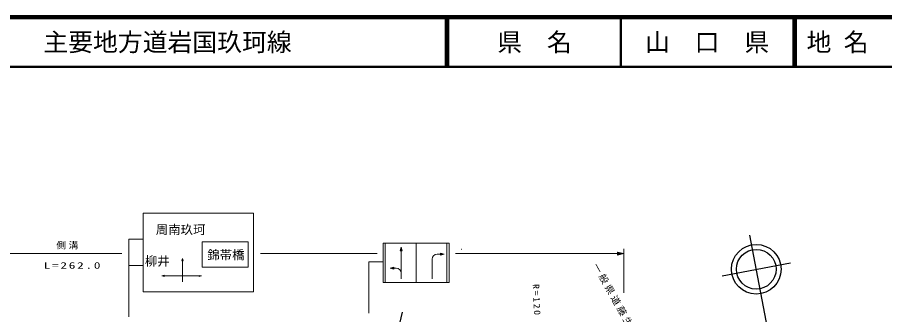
# Model space of a CAD drawing. Units: millimetres, scale not verified. Extents: x 40000 to 680000, y 20000 to 380000.
# Drawn here: x 211504 to 386111, y 320060 to 380000 of the extents above; entities that cross this region are included whole.
import ezdxf
from ezdxf.enums import TextEntityAlignment as Align

# ---------------------------------------------------------------- set-up
doc = ezdxf.new("R2010")
doc.units = ezdxf.units.MM
doc.header["$LTSCALE"] = 1000
doc.linetypes.add('CHAIN', pattern=[18.5, 12, -1.5, 3.5, -1.5])
for name, color, linetype, lineweight in [('M-BGD', 7, 'Continuous', 25), ('M-BMK', 2, 'CHAIN', 13), ('M-STR-HTXT', 7, 'Continuous', 13), ('M-TTL', 2, 'Continuous', 140), ('M-TTL-LINE', 7, 'Continuous', 50)]:
    doc.layers.add(name, color=color, linetype=linetype, lineweight=lineweight)
doc.layers.add('M-TTL-TXT', color=7, linetype='Continuous')
doc.styles.add('ＭＳ ゴシック', font='')
doc.styles.get('ＭＳ ゴシック').set_extended_font_data('MS Gothic')

# ---------------------------------------------------------------- blocks, each defined once
blk = doc.blocks.new('BUHIN6')
at = {"color": 7, "linetype": 'Continuous', "lineweight": 13}
for points in [[(0, 0), (-1061, 731), (-1280, 146)], [(-240, 90), (-1174, 206), (-1021, 616)], [(-357, 134), (-1114, 234), (-993, 556)], [(-477, 179), (-1053, 261), (-966, 495)], [(-594, 223), (-993, 289), (-938, 435)]]:
    blk.add_lwpolyline(points, close=True, dxfattribs=at)
for points in [[(-120, 45), (-1234, 179), (-1048, 676), (-123, 46)], [(-922, 345), (-714, 268), (-933, 316), (-911, 375), (-714, 268)]]:
    blk.add_lwpolyline(points, dxfattribs=at)

msp = doc.modelspace()

# ---------------------------------------------------------------- linework, layer by layer
at = {"layer": 'M-BGD'}
for p, q in [((363633, 311540), (358948, 336097)), ((300887, 333262), (300937, 333262)), ((353384, 327910), (367135, 330533)), ((288982, 320582), (280242, 283231))]:
    msp.add_line(p, q, dxfattribs=at)
for radius in [5000, 4000]:
    msp.add_circle((360260, 329221), radius, dxfattribs=at)
at = {"layer": 'M-STR-HTXT'}
for p, q in [((236840, 340553), (259046, 340553)), ((236840, 324693), (236840, 340553)), ((259046, 340553), (259046, 324693)), ((236840, 335266), (233918, 335266)), ((233918, 335266), (233918, 319612)), ((248715, 329654), (248715, 334721)), ((248715, 334721), (257959, 334721)), ((257959, 334721), (257959, 329654)), ((298416, 334473), (285164, 334473)), ((285164, 326577), (285164, 334473)), ((285560, 334473), (285560, 326577)), ((288781, 333506), (288781, 327290)), ((291774, 334473), (291774, 326577)), ((297988, 334473), (297988, 326577)), ((298416, 326577), (298416, 334473)), ((192554, 332363), (232555, 332363)), ((260475, 332363), (283956, 332363)), ((296024, 332242), (297424, 332242)), ((299725, 332363), (333599, 332363)), ((333599, 333363), (333599, 324466)), ((244743, 326667), (244743, 331391)), ((285164, 330722), (282243, 330722)), ((282243, 330722), (282243, 320354)), ((295024, 327290), (295024, 331242)), ((236840, 329979), (233918, 329979)), ((257959, 329654), (248715, 329654)), ((286568, 329421), (287781, 329421)), ((240567, 327865), (248578, 327865)), ((298416, 326577), (285164, 326577)), ((259046, 324693), (236840, 324693))]:
    msp.add_line(p, q, dxfattribs=at)
for points in [[(288781, 333675), (288594, 332925), (288969, 332925)], [(288781, 333521), (288913, 332972), (288650, 332972)], [(288781, 333446), (288885, 333000), (288678, 333000)], [(288781, 333369), (288856, 333028), (288706, 333028)], [(288781, 333294), (288828, 333056), (288735, 333056)], [(297424, 332242), (296674, 332430), (296674, 332055)], [(297270, 332242), (296721, 332111), (296721, 332373)], [(297195, 332242), (296749, 332139), (296749, 332345)], [(297118, 332242), (296777, 332167), (296777, 332317)], [(297043, 332242), (296805, 332195), (296805, 332289)], [(244743, 331391), (244618, 330891), (244868, 330891)], [(244743, 331289), (244831, 330922), (244656, 330922)], [(244743, 331239), (244812, 330941), (244675, 330941)], [(244743, 331187), (244793, 330960), (244693, 330960)], [(244743, 331137), (244775, 330979), (244712, 330979)], [(286568, 329421), (287318, 329233), (287318, 329608)], [(286721, 329421), (287271, 329552), (287271, 329290)], [(286796, 329421), (287243, 329524), (287243, 329318)], [(286873, 329421), (287215, 329496), (287215, 329346)], [(286948, 329421), (287186, 329468), (287186, 329374)], [(240567, 327865), (241068, 327744), (241065, 327994)], [(240669, 327866), (241035, 327956), (241036, 327781)], [(240719, 327866), (241016, 327938), (241017, 327800)], [(240770, 327867), (240997, 327919), (240998, 327819)], [(240820, 327867), (240979, 327900), (240979, 327837)], [(248578, 327865), (248078, 327990), (248078, 327740)], [(248475, 327865), (248109, 327777), (248109, 327952)], [(248425, 327865), (248128, 327796), (248128, 327934)], [(248374, 327865), (248147, 327815), (248147, 327915)], [(248324, 327865), (248165, 327834), (248165, 327896)]]:
    msp.add_lwpolyline(points, close=True, dxfattribs=at)
for points in [[(288781, 333598), (288941, 332943), (288622, 332943), (288781, 333596)], [(288781, 333084), (288781, 333217), (288800, 333084), (288763, 333084), (288781, 333217)], [(297347, 332242), (296693, 332083), (296693, 332401), (297345, 332242)], [(296833, 332242), (296967, 332242), (296833, 332223), (296833, 332261), (296967, 332242)], [(244743, 331340), (244850, 330904), (244637, 330904), (244743, 331339)], [(244743, 330997), (244743, 331086), (244756, 330997), (244731, 330997), (244743, 331086)], [(286645, 329421), (287299, 329580), (287299, 329262), (286646, 329421)], [(287158, 329421), (287025, 329421), (287158, 329440), (287158, 329402), (287025, 329421)], [(240618, 327865), (241053, 327975), (241055, 327763), (240619, 327865)], [(240960, 327868), (240872, 327868), (240960, 327881), (240960, 327856), (240872, 327868)], [(248527, 327865), (248090, 327759), (248090, 327971), (248525, 327865)], [(248184, 327865), (248273, 327865), (248184, 327852), (248184, 327877), (248273, 327865)]]:
    msp.add_lwpolyline(points, dxfattribs=at)
for centre, start, end in [((296024, 331242), 90, 180), ((287781, 328421), 0, 90)]:
    msp.add_arc(centre, 1000, start, end, dxfattribs=at)
at = {"layer": 'M-TTL'}
msp.add_line((680000, 380000), (40000, 380000), dxfattribs=at)
at = {"layer": 'M-TTL-LINE'}
for p, q in [((297750, 380000), (297750, 370000)), ((298250, 380000), (298250, 370000)), ((333000, 380000), (333000, 370000)), ((367750, 380000), (367750, 370000)), ((368250, 380000), (368250, 370000)), ((40000, 370000), (680000, 370000))]:
    msp.add_line(p, q, dxfattribs=at)

# ---------------------------------------------------------------- block references
at = {"layer": 'M-STR-HTXT', "rotation": 20.54541}
msp.add_blockref('BUHIN6', (333599, 332363), dxfattribs=at)

# ---------------------------------------------------------------- texts
at = {"layer": 'M-BGD', "insert": (327151, 329904), "char_height": 1320, "attachment_point": 7, "rotation": 299.2, "style": 'ＭＳ ゴシック'}
msp.add_mtext('\\T1.25;\\W1.1;一般県道藤生停車場錦帯橋線', dxfattribs=at)
at = {"layer": 'M-BMK', "insert": (315229, 326196), "char_height": 1320, "attachment_point": 7, "rotation": 272.657, "style": 'ＭＳ ゴシック'}
msp.add_mtext('\\T1.33;\\W1.1;R=120', dxfattribs=at)
at = {"layer": 'M-STR-HTXT', "style": 'ＭＳ ゴシック'}
for s, p in [('周南玖珂', (239368, 335748)), ('柳井', (237177, 329406)), ('錦帯橋', (249742, 330647))]:
    msp.add_text(s, height=1833, dxfattribs=at).set_placement(p, align=Align.BOTTOM_LEFT)
at = {"layer": 'M-STR-HTXT', "char_height": 1320, "attachment_point": 7, "style": 'ＭＳ ゴシック'}
for s, insert in [('\\T1.25;\\W1.1;側溝', (219342, 333235)), ('\\T1.25;\\W1.5;L=262.0', (216795, 329298))]:
    msp.add_mtext(s, dxfattribs=dict(at, insert=insert))
at = {"layer": 'M-TTL-TXT', "style": 'ＭＳ ゴシック'}
for s, p in [('主要地方道岩国玖珂線', (216734, 375000)), ('地 名', (370380, 375000))]:
    msp.add_text(s, height=3666, dxfattribs=at).set_placement(p, align=Align.MIDDLE_LEFT)
for s, p in [('県\u3000名', (315625, 375000)), ('山\u3000口\u3000県', (350375, 375000))]:
    msp.add_text(s, height=3666, dxfattribs=at).set_placement(p, align=Align.MIDDLE_CENTER)

doc.saveas('drawing.dxf')
